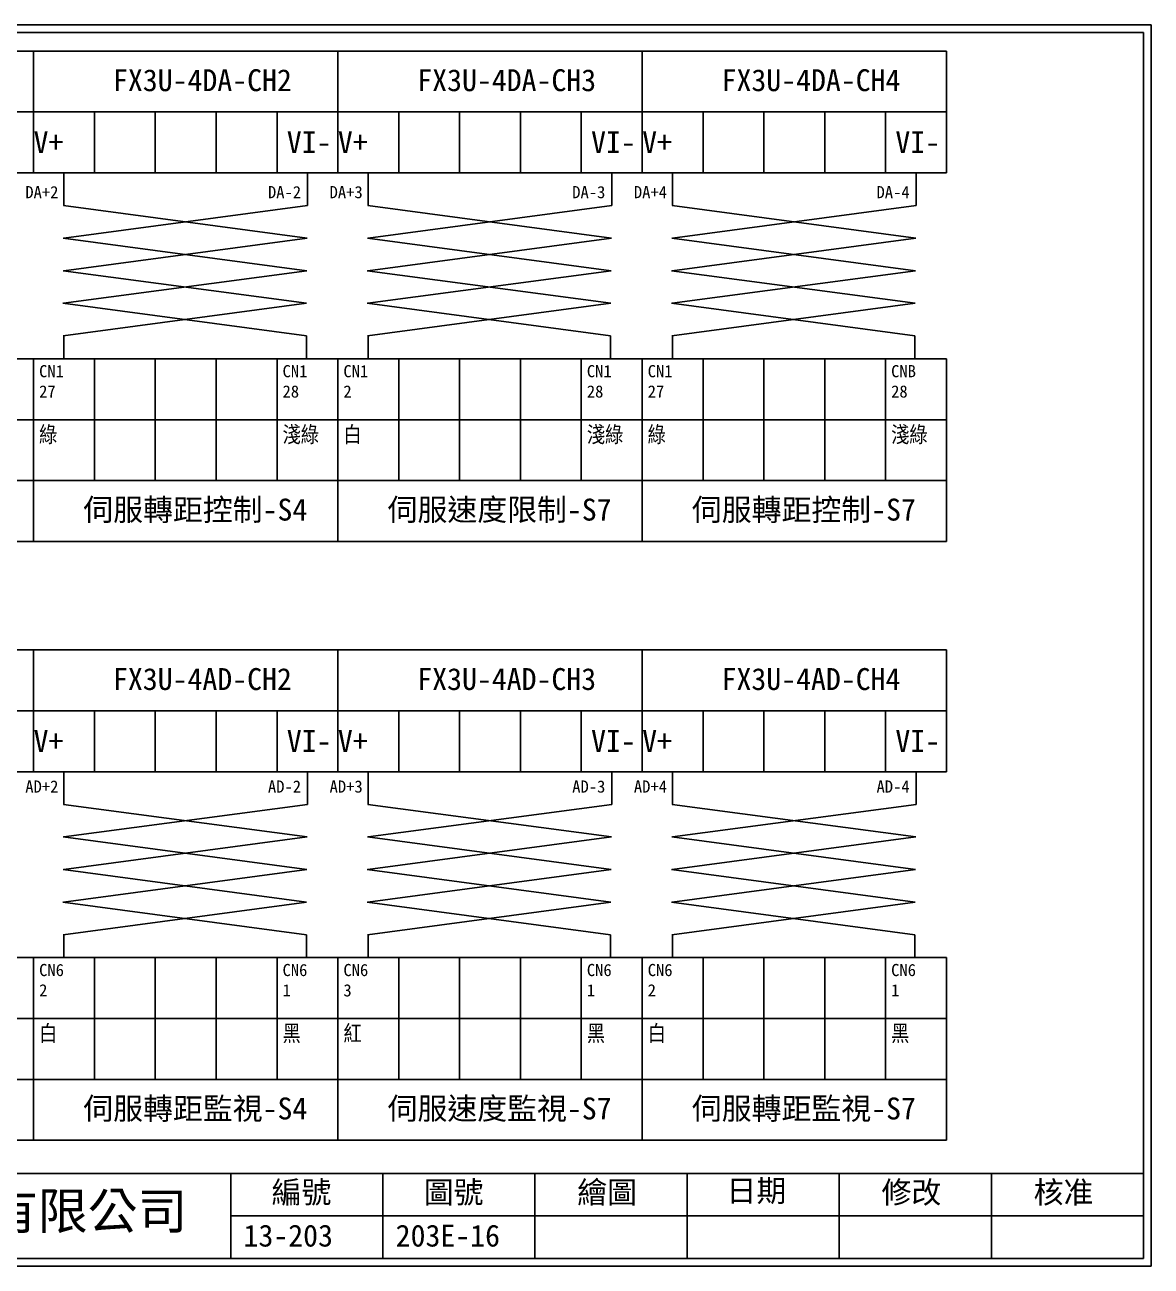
# Model space of a CAD drawing. Extents: x 10 to 297, y 3 to 207.
# Drawn here: x 111.9 to 297, y 3 to 207 of the extents above; entities that cross this region are included whole.
import ezdxf

# ---------------------------------------------------------------- set-up
doc = ezdxf.new("R2010")
doc.units = 0
doc.layers.get('0').update_dxf_attribs({"linetype": 'CONTINUOUS'})
doc.layers.add('圖框層', color=7, linetype='CONTINUOUS')
doc.styles.add('STSL', font='KAIU.TTF')

msp = doc.modelspace()

# ---------------------------------------------------------------- linework, layer by layer
for p, q in [((113.36, 202.65), (63.36, 202.65)), ((113.36, 192.65), (113.36, 202.65)), ((113.36, 192.65), (113.36, 202.65)), ((163.36, 202.65), (113.36, 202.65)), ((163.36, 192.65), (163.36, 202.65)), ((163.36, 192.65), (163.36, 202.65)), ((213.36, 202.65), (163.36, 202.65)), ((213.36, 192.65), (213.36, 202.65)), ((213.36, 192.65), (213.36, 202.65)), ((263.36, 202.65), (213.36, 202.65)), ((263.36, 192.65), (263.36, 202.65)), ((113.36, 192.65), (103.36, 192.65)), ((113.36, 182.65), (113.36, 192.65)), ((113.36, 192.65), (113.36, 182.65)), ((123.36, 192.65), (113.36, 192.65)), ((123.36, 182.65), (123.36, 192.65)), ((123.36, 192.65), (123.36, 182.65)), ((133.36, 192.65), (123.36, 192.65)), ((133.36, 182.65), (133.36, 192.65)), ((133.36, 192.65), (133.36, 182.65)), ((143.36, 192.65), (133.36, 192.65)), ((143.36, 182.65), (143.36, 192.65)), ((143.36, 192.65), (143.36, 182.65)), ((153.36, 192.65), (143.36, 192.65)), ((153.36, 182.65), (153.36, 192.65)), ((153.36, 192.65), (153.36, 182.65)), ((163.36, 192.65), (153.36, 192.65)), ((163.36, 182.65), (163.36, 192.65)), ((163.36, 192.65), (163.36, 182.65)), ((173.36, 192.65), (163.36, 192.65)), ((173.36, 182.65), (173.36, 192.65)), ((173.36, 192.65), (173.36, 182.65)), ((183.36, 192.65), (173.36, 192.65)), ((183.36, 182.65), (183.36, 192.65)), ((183.36, 192.65), (183.36, 182.65)), ((193.36, 192.65), (183.36, 192.65)), ((193.36, 182.65), (193.36, 192.65)), ((193.36, 192.65), (193.36, 182.65)), ((203.36, 192.65), (193.36, 192.65)), ((203.36, 182.65), (203.36, 192.65)), ((203.36, 192.65), (203.36, 182.65)), ((213.36, 192.65), (203.36, 192.65)), ((213.36, 182.65), (213.36, 192.65)), ((213.36, 192.65), (213.36, 182.65)), ((223.36, 192.65), (213.36, 192.65)), ((223.36, 182.65), (223.36, 192.65)), ((223.36, 192.65), (223.36, 182.65)), ((233.36, 192.65), (223.36, 192.65)), ((233.36, 182.65), (233.36, 192.65)), ((233.36, 192.65), (233.36, 182.65)), ((243.36, 192.65), (233.36, 192.65)), ((243.36, 182.65), (243.36, 192.65)), ((243.36, 192.65), (243.36, 182.65)), ((253.36, 192.65), (243.36, 192.65)), ((253.36, 182.65), (253.36, 192.65)), ((253.36, 192.65), (253.36, 182.65)), ((263.36, 192.65), (253.36, 192.65)), ((263.36, 182.65), (263.36, 192.65)), ((103.36, 182.65), (113.36, 182.65)), ((113.36, 182.65), (123.36, 182.65)), ((118.36, 182.65), (118.36, 177.26)), ((123.36, 182.65), (133.36, 182.65)), ((133.36, 182.65), (143.36, 182.65)), ((143.36, 182.65), (153.36, 182.65)), ((153.36, 182.65), (163.36, 182.65)), ((158.36, 182.65), (158.36, 177.27)), ((163.36, 182.65), (173.36, 182.65)), ((168.36, 182.65), (168.36, 177.26)), ((173.36, 182.65), (183.36, 182.65)), ((183.36, 182.65), (193.36, 182.65)), ((193.36, 182.65), (203.36, 182.65)), ((203.36, 182.65), (213.36, 182.65)), ((208.36, 182.65), (208.36, 177.27)), ((213.36, 182.65), (223.36, 182.65)), ((218.36, 182.65), (218.36, 177.26)), ((223.36, 182.65), (233.36, 182.65)), ((233.36, 182.65), (243.36, 182.65)), ((243.36, 182.65), (253.36, 182.65)), ((253.36, 182.65), (263.36, 182.65)), ((258.36, 182.65), (258.36, 177.27)), ((118.29, 177.27), (158.31, 171.92)), ((158.36, 177.27), (118.36, 171.92)), ((168.29, 177.27), (208.31, 171.92)), ((208.36, 177.27), (168.36, 171.92)), ((218.29, 177.27), (258.31, 171.92)), ((258.36, 177.27), (218.36, 171.92)), ((118.25, 171.92), (158.27, 166.57)), ((158.31, 171.92), (118.31, 166.57)), ((118.36, 171.92), (118.36, 171.9)), ((168.25, 171.92), (208.27, 166.57)), ((208.31, 171.92), (168.31, 166.57)), ((168.36, 171.92), (168.36, 171.9)), ((218.25, 171.92), (258.27, 166.57)), ((258.31, 171.92), (218.31, 166.57)), ((218.36, 171.92), (218.36, 171.9)), ((118.2, 166.57), (158.22, 161.22)), ((158.27, 166.57), (118.27, 161.22)), ((118.36, 166.57), (118.36, 166.55)), ((168.2, 166.57), (208.22, 161.22)), ((208.27, 166.57), (168.27, 161.22)), ((168.36, 166.57), (168.36, 166.55)), ((218.2, 166.57), (258.22, 161.22)), ((258.27, 166.57), (218.27, 161.22)), ((218.36, 166.57), (218.36, 166.55)), ((118.16, 161.22), (158.18, 155.86)), ((158.22, 161.22), (118.22, 155.86)), ((118.36, 161.23), (118.36, 161.19)), ((168.16, 161.22), (208.18, 155.86)), ((208.22, 161.22), (168.22, 155.86)), ((168.36, 161.23), (168.36, 161.19)), ((218.16, 161.22), (258.18, 155.86)), ((258.22, 161.22), (218.22, 155.86)), ((218.36, 161.23), (218.36, 161.19)), ((118.36, 155.88), (118.36, 152.09)), ((158.18, 155.86), (158.18, 152.09)), ((168.36, 155.88), (168.36, 152.09)), ((208.18, 155.86), (208.18, 152.09)), ((218.36, 155.88), (218.36, 152.09)), ((258.18, 155.86), (258.18, 152.09)), ((113.36, 152.09), (63.36, 152.09)), ((113.36, 152.09), (103.36, 152.09)), ((163.36, 152.09), (113.36, 152.09)), ((113.36, 142.09), (113.36, 152.09)), ((113.36, 152.09), (113.36, 142.09)), ((123.36, 152.09), (113.36, 152.09)), ((123.36, 142.09), (123.36, 152.09)), ((123.36, 152.09), (123.36, 142.09)), ((133.36, 152.09), (123.36, 152.09)), ((133.36, 142.09), (133.36, 152.09)), ((133.36, 152.09), (133.36, 142.09)), ((143.36, 152.09), (133.36, 152.09)), ((143.36, 142.09), (143.36, 152.09)), ((143.36, 152.09), (143.36, 142.09)), ((153.36, 152.09), (143.36, 152.09)), ((153.36, 142.09), (153.36, 152.09)), ((153.36, 152.09), (153.36, 142.09)), ((163.36, 152.09), (153.36, 152.09)), ((213.36, 152.09), (163.36, 152.09)), ((163.36, 142.09), (163.36, 152.09)), ((163.36, 152.09), (163.36, 142.09)), ((173.36, 152.09), (163.36, 152.09)), ((173.36, 142.09), (173.36, 152.09)), ((173.36, 152.09), (173.36, 142.09)), ((183.36, 152.09), (173.36, 152.09)), ((183.36, 142.09), (183.36, 152.09)), ((183.36, 152.09), (183.36, 142.09)), ((193.36, 152.09), (183.36, 152.09)), ((193.36, 142.09), (193.36, 152.09)), ((193.36, 152.09), (193.36, 142.09)), ((203.36, 152.09), (193.36, 152.09)), ((203.36, 142.09), (203.36, 152.09)), ((203.36, 152.09), (203.36, 142.09)), ((213.36, 152.09), (203.36, 152.09)), ((263.36, 152.09), (213.36, 152.09)), ((213.36, 142.09), (213.36, 152.09)), ((213.36, 152.09), (213.36, 142.09)), ((223.36, 152.09), (213.36, 152.09)), ((223.36, 142.09), (223.36, 152.09)), ((223.36, 152.09), (223.36, 142.09)), ((233.36, 152.09), (223.36, 152.09)), ((233.36, 142.09), (233.36, 152.09)), ((233.36, 152.09), (233.36, 142.09)), ((243.36, 152.09), (233.36, 152.09)), ((243.36, 142.09), (243.36, 152.09)), ((243.36, 152.09), (243.36, 142.09)), ((253.36, 152.09), (243.36, 152.09)), ((253.36, 142.09), (253.36, 152.09)), ((253.36, 152.09), (253.36, 142.09)), ((263.36, 152.09), (253.36, 152.09)), ((263.36, 142.09), (263.36, 152.09)), ((113.36, 142.09), (63.36, 142.09)), ((103.36, 142.09), (113.36, 142.09)), ((113.36, 142.09), (123.36, 142.09)), ((163.36, 142.09), (113.36, 142.09)), ((113.36, 132.09), (113.36, 142.09)), ((113.36, 142.09), (113.36, 132.09)), ((123.36, 142.09), (133.36, 142.09)), ((123.36, 132.09), (123.36, 142.09)), ((123.36, 142.09), (123.36, 132.09)), ((133.36, 142.09), (143.36, 142.09)), ((133.36, 132.09), (133.36, 142.09)), ((133.36, 142.09), (133.36, 132.09)), ((143.36, 142.09), (153.36, 142.09)), ((143.36, 132.09), (143.36, 142.09)), ((143.36, 142.09), (143.36, 132.09)), ((153.36, 142.09), (163.36, 142.09)), ((153.36, 132.09), (153.36, 142.09)), ((153.36, 142.09), (153.36, 132.09)), ((163.36, 142.09), (173.36, 142.09)), ((213.36, 142.09), (163.36, 142.09)), ((163.36, 132.09), (163.36, 142.09)), ((163.36, 142.09), (163.36, 132.09)), ((173.36, 142.09), (183.36, 142.09)), ((173.36, 132.09), (173.36, 142.09)), ((173.36, 142.09), (173.36, 132.09)), ((183.36, 142.09), (193.36, 142.09)), ((183.36, 132.09), (183.36, 142.09)), ((183.36, 142.09), (183.36, 132.09)), ((193.36, 142.09), (203.36, 142.09)), ((193.36, 132.09), (193.36, 142.09)), ((193.36, 142.09), (193.36, 132.09)), ((203.36, 142.09), (213.36, 142.09)), ((203.36, 132.09), (203.36, 142.09)), ((203.36, 142.09), (203.36, 132.09)), ((213.36, 142.09), (223.36, 142.09)), ((263.36, 142.09), (213.36, 142.09)), ((213.36, 132.09), (213.36, 142.09)), ((213.36, 142.09), (213.36, 132.09)), ((223.36, 142.09), (233.36, 142.09)), ((223.36, 132.09), (223.36, 142.09)), ((223.36, 142.09), (223.36, 132.09)), ((233.36, 142.09), (243.36, 142.09)), ((233.36, 132.09), (233.36, 142.09)), ((233.36, 142.09), (233.36, 132.09)), ((243.36, 142.09), (253.36, 142.09)), ((243.36, 132.09), (243.36, 142.09)), ((243.36, 142.09), (243.36, 132.09)), ((253.36, 142.09), (263.36, 142.09)), ((253.36, 132.09), (253.36, 142.09)), ((253.36, 142.09), (253.36, 132.09)), ((263.36, 132.09), (263.36, 142.09)), ((113.36, 132.09), (63.36, 132.09)), ((113.36, 132.09), (103.36, 132.09)), ((103.36, 132.09), (113.36, 132.09)), ((123.36, 132.09), (113.36, 132.09)), ((113.36, 122.09), (113.36, 132.09)), ((113.36, 122.09), (113.36, 132.09)), ((113.36, 132.09), (123.36, 132.09)), ((163.36, 132.09), (113.36, 132.09)), ((133.36, 132.09), (123.36, 132.09)), ((123.36, 132.09), (133.36, 132.09)), ((143.36, 132.09), (133.36, 132.09)), ((133.36, 132.09), (143.36, 132.09)), ((153.36, 132.09), (143.36, 132.09)), ((143.36, 132.09), (153.36, 132.09)), ((163.36, 132.09), (153.36, 132.09)), ((153.36, 132.09), (163.36, 132.09)), ((173.36, 132.09), (163.36, 132.09)), ((163.36, 122.09), (163.36, 132.09)), ((163.36, 122.09), (163.36, 132.09)), ((163.36, 132.09), (173.36, 132.09)), ((213.36, 132.09), (163.36, 132.09)), ((183.36, 132.09), (173.36, 132.09)), ((173.36, 132.09), (183.36, 132.09)), ((193.36, 132.09), (183.36, 132.09)), ((183.36, 132.09), (193.36, 132.09)), ((203.36, 132.09), (193.36, 132.09)), ((193.36, 132.09), (203.36, 132.09)), ((213.36, 132.09), (203.36, 132.09)), ((203.36, 132.09), (213.36, 132.09)), ((223.36, 132.09), (213.36, 132.09)), ((213.36, 122.09), (213.36, 132.09)), ((213.36, 122.09), (213.36, 132.09)), ((213.36, 132.09), (223.36, 132.09)), ((263.36, 132.09), (213.36, 132.09)), ((233.36, 132.09), (223.36, 132.09)), ((223.36, 132.09), (233.36, 132.09)), ((243.36, 132.09), (233.36, 132.09)), ((233.36, 132.09), (243.36, 132.09)), ((253.36, 132.09), (243.36, 132.09)), ((243.36, 132.09), (253.36, 132.09)), ((263.36, 132.09), (253.36, 132.09)), ((253.36, 132.09), (263.36, 132.09)), ((263.36, 122.09), (263.36, 132.09)), ((113.36, 122.09), (103.36, 122.09)), ((123.36, 122.09), (113.36, 122.09)), ((133.36, 122.09), (123.36, 122.09)), ((143.36, 122.09), (133.36, 122.09)), ((153.36, 122.09), (143.36, 122.09)), ((163.36, 122.09), (153.36, 122.09)), ((173.36, 122.09), (163.36, 122.09)), ((183.36, 122.09), (173.36, 122.09)), ((193.36, 122.09), (183.36, 122.09)), ((203.36, 122.09), (193.36, 122.09)), ((213.36, 122.09), (203.36, 122.09)), ((223.36, 122.09), (213.36, 122.09)), ((233.36, 122.09), (223.36, 122.09)), ((243.36, 122.09), (233.36, 122.09)), ((253.36, 122.09), (243.36, 122.09)), ((263.36, 122.09), (253.36, 122.09)), ((113.36, 104.25), (63.36, 104.25)), ((113.36, 94.25), (113.36, 104.25)), ((113.36, 94.25), (113.36, 104.25)), ((163.36, 104.25), (113.36, 104.25)), ((163.36, 94.25), (163.36, 104.25)), ((163.36, 94.25), (163.36, 104.25)), ((213.36, 104.25), (163.36, 104.25)), ((213.36, 94.25), (213.36, 104.25)), ((213.36, 94.25), (213.36, 104.25)), ((263.36, 104.25), (213.36, 104.25)), ((263.36, 94.25), (263.36, 104.25)), ((113.36, 94.25), (103.36, 94.25)), ((113.36, 84.25), (113.36, 94.25)), ((113.36, 94.25), (113.36, 84.25)), ((123.36, 94.25), (113.36, 94.25)), ((123.36, 84.25), (123.36, 94.25)), ((123.36, 94.25), (123.36, 84.25)), ((133.36, 94.25), (123.36, 94.25)), ((133.36, 84.25), (133.36, 94.25)), ((133.36, 94.25), (133.36, 84.25)), ((143.36, 94.25), (133.36, 94.25)), ((143.36, 84.25), (143.36, 94.25)), ((143.36, 94.25), (143.36, 84.25)), ((153.36, 94.25), (143.36, 94.25)), ((153.36, 84.25), (153.36, 94.25)), ((153.36, 94.25), (153.36, 84.25)), ((163.36, 94.25), (153.36, 94.25)), ((163.36, 84.25), (163.36, 94.25)), ((163.36, 94.25), (163.36, 84.25)), ((173.36, 94.25), (163.36, 94.25)), ((173.36, 84.25), (173.36, 94.25)), ((173.36, 94.25), (173.36, 84.25)), ((183.36, 94.25), (173.36, 94.25)), ((183.36, 84.25), (183.36, 94.25)), ((183.36, 94.25), (183.36, 84.25)), ((193.36, 94.25), (183.36, 94.25)), ((193.36, 84.25), (193.36, 94.25)), ((193.36, 94.25), (193.36, 84.25)), ((203.36, 94.25), (193.36, 94.25)), ((203.36, 84.25), (203.36, 94.25)), ((203.36, 94.25), (203.36, 84.25)), ((213.36, 94.25), (203.36, 94.25)), ((213.36, 84.25), (213.36, 94.25)), ((213.36, 94.25), (213.36, 84.25)), ((223.36, 94.25), (213.36, 94.25)), ((223.36, 84.25), (223.36, 94.25)), ((223.36, 94.25), (223.36, 84.25)), ((233.36, 94.25), (223.36, 94.25)), ((233.36, 84.25), (233.36, 94.25)), ((233.36, 94.25), (233.36, 84.25)), ((243.36, 94.25), (233.36, 94.25)), ((243.36, 84.25), (243.36, 94.25)), ((243.36, 94.25), (243.36, 84.25)), ((253.36, 94.25), (243.36, 94.25)), ((253.36, 84.25), (253.36, 94.25)), ((253.36, 94.25), (253.36, 84.25)), ((263.36, 94.25), (253.36, 94.25)), ((263.36, 84.25), (263.36, 94.25)), ((103.36, 84.25), (113.36, 84.25)), ((113.36, 84.25), (123.36, 84.25)), ((118.36, 84.25), (118.36, 78.86)), ((123.36, 84.25), (133.36, 84.25)), ((133.36, 84.25), (143.36, 84.25)), ((143.36, 84.25), (153.36, 84.25)), ((153.36, 84.25), (163.36, 84.25)), ((158.36, 84.25), (158.36, 78.87)), ((163.36, 84.25), (173.36, 84.25)), ((168.36, 84.25), (168.36, 78.86)), ((173.36, 84.25), (183.36, 84.25)), ((183.36, 84.25), (193.36, 84.25)), ((193.36, 84.25), (203.36, 84.25)), ((203.36, 84.25), (213.36, 84.25)), ((208.36, 84.25), (208.36, 78.87)), ((213.36, 84.25), (223.36, 84.25)), ((218.36, 84.25), (218.36, 78.86)), ((223.36, 84.25), (233.36, 84.25)), ((233.36, 84.25), (243.36, 84.25)), ((243.36, 84.25), (253.36, 84.25)), ((253.36, 84.25), (263.36, 84.25)), ((258.36, 84.25), (258.36, 78.87)), ((118.29, 78.87), (158.31, 73.52)), ((158.36, 78.87), (118.36, 73.52)), ((168.29, 78.87), (208.31, 73.52)), ((208.36, 78.87), (168.36, 73.52)), ((218.29, 78.87), (258.31, 73.52)), ((258.36, 78.87), (218.36, 73.52)), ((118.25, 73.52), (158.27, 68.17)), ((158.31, 73.52), (118.31, 68.17)), ((118.36, 73.52), (118.36, 73.51)), ((168.25, 73.52), (208.27, 68.17)), ((208.31, 73.52), (168.31, 68.17)), ((168.36, 73.52), (168.36, 73.51)), ((218.25, 73.52), (258.27, 68.17)), ((258.31, 73.52), (218.31, 68.17)), ((218.36, 73.52), (218.36, 73.51)), ((118.2, 68.17), (158.22, 62.82)), ((158.27, 68.17), (118.27, 62.82)), ((118.36, 68.18), (118.36, 68.15)), ((168.2, 68.17), (208.22, 62.82)), ((208.27, 68.17), (168.27, 62.82)), ((168.36, 68.18), (168.36, 68.15)), ((218.2, 68.17), (258.22, 62.82)), ((258.27, 68.17), (218.27, 62.82)), ((218.36, 68.18), (218.36, 68.15)), ((118.16, 62.82), (158.18, 57.47)), ((158.22, 62.82), (118.22, 57.47)), ((118.36, 62.83), (118.36, 62.79)), ((168.16, 62.82), (208.18, 57.47)), ((208.22, 62.82), (168.22, 57.47)), ((168.36, 62.83), (168.36, 62.79)), ((218.16, 62.82), (258.18, 57.47)), ((258.22, 62.82), (218.22, 57.47)), ((218.36, 62.83), (218.36, 62.79)), ((118.36, 57.49), (118.36, 53.7)), ((158.18, 57.47), (158.18, 53.7)), ((168.36, 57.49), (168.36, 53.7)), ((208.18, 57.47), (208.18, 53.7)), ((218.36, 57.49), (218.36, 53.7)), ((258.18, 57.47), (258.18, 53.7)), ((113.36, 53.7), (63.36, 53.7)), ((113.36, 53.7), (103.36, 53.7)), ((163.36, 53.7), (113.36, 53.7)), ((113.36, 43.7), (113.36, 53.7)), ((113.36, 53.7), (113.36, 43.7)), ((123.36, 53.7), (113.36, 53.7)), ((123.36, 43.7), (123.36, 53.7)), ((123.36, 53.7), (123.36, 43.7)), ((133.36, 53.7), (123.36, 53.7)), ((133.36, 43.7), (133.36, 53.7)), ((133.36, 53.7), (133.36, 43.7)), ((143.36, 53.7), (133.36, 53.7)), ((143.36, 43.7), (143.36, 53.7)), ((143.36, 53.7), (143.36, 43.7)), ((153.36, 53.7), (143.36, 53.7)), ((153.36, 43.7), (153.36, 53.7)), ((153.36, 53.7), (153.36, 43.7)), ((163.36, 53.7), (153.36, 53.7)), ((213.36, 53.7), (163.36, 53.7)), ((163.36, 43.7), (163.36, 53.7)), ((163.36, 53.7), (163.36, 43.7)), ((173.36, 53.7), (163.36, 53.7)), ((173.36, 43.7), (173.36, 53.7)), ((173.36, 53.7), (173.36, 43.7)), ((183.36, 53.7), (173.36, 53.7)), ((183.36, 43.7), (183.36, 53.7)), ((183.36, 53.7), (183.36, 43.7)), ((193.36, 53.7), (183.36, 53.7)), ((193.36, 43.7), (193.36, 53.7)), ((193.36, 53.7), (193.36, 43.7)), ((203.36, 53.7), (193.36, 53.7)), ((203.36, 43.7), (203.36, 53.7)), ((203.36, 53.7), (203.36, 43.7)), ((213.36, 53.7), (203.36, 53.7)), ((263.36, 53.7), (213.36, 53.7)), ((213.36, 43.7), (213.36, 53.7)), ((213.36, 53.7), (213.36, 43.7)), ((223.36, 53.7), (213.36, 53.7)), ((223.36, 43.7), (223.36, 53.7)), ((223.36, 53.7), (223.36, 43.7)), ((233.36, 53.7), (223.36, 53.7)), ((233.36, 43.7), (233.36, 53.7)), ((233.36, 53.7), (233.36, 43.7)), ((243.36, 53.7), (233.36, 53.7)), ((243.36, 43.7), (243.36, 53.7)), ((243.36, 53.7), (243.36, 43.7)), ((253.36, 53.7), (243.36, 53.7)), ((253.36, 43.7), (253.36, 53.7)), ((253.36, 53.7), (253.36, 43.7)), ((263.36, 53.7), (253.36, 53.7)), ((263.36, 43.7), (263.36, 53.7)), ((113.36, 43.7), (63.36, 43.7)), ((103.36, 43.7), (113.36, 43.7)), ((113.36, 43.7), (123.36, 43.7)), ((163.36, 43.7), (113.36, 43.7)), ((113.36, 33.7), (113.36, 43.7)), ((113.36, 43.7), (113.36, 33.7)), ((123.36, 43.7), (133.36, 43.7)), ((123.36, 33.7), (123.36, 43.7)), ((123.36, 43.7), (123.36, 33.7)), ((133.36, 43.7), (143.36, 43.7)), ((133.36, 33.7), (133.36, 43.7)), ((133.36, 43.7), (133.36, 33.7)), ((143.36, 43.7), (153.36, 43.7)), ((143.36, 33.7), (143.36, 43.7)), ((143.36, 43.7), (143.36, 33.7)), ((153.36, 43.7), (163.36, 43.7)), ((153.36, 33.7), (153.36, 43.7)), ((153.36, 43.7), (153.36, 33.7)), ((163.36, 43.7), (173.36, 43.7)), ((213.36, 43.7), (163.36, 43.7)), ((163.36, 33.7), (163.36, 43.7)), ((163.36, 43.7), (163.36, 33.7)), ((173.36, 43.7), (183.36, 43.7)), ((173.36, 33.7), (173.36, 43.7)), ((173.36, 43.7), (173.36, 33.7)), ((183.36, 43.7), (193.36, 43.7)), ((183.36, 33.7), (183.36, 43.7)), ((183.36, 43.7), (183.36, 33.7)), ((193.36, 43.7), (203.36, 43.7)), ((193.36, 33.7), (193.36, 43.7)), ((193.36, 43.7), (193.36, 33.7)), ((203.36, 43.7), (213.36, 43.7)), ((203.36, 33.7), (203.36, 43.7)), ((203.36, 43.7), (203.36, 33.7)), ((213.36, 43.7), (223.36, 43.7)), ((263.36, 43.7), (213.36, 43.7)), ((213.36, 33.7), (213.36, 43.7)), ((213.36, 43.7), (213.36, 33.7)), ((223.36, 43.7), (233.36, 43.7)), ((223.36, 33.7), (223.36, 43.7)), ((223.36, 43.7), (223.36, 33.7)), ((233.36, 43.7), (243.36, 43.7)), ((233.36, 33.7), (233.36, 43.7)), ((233.36, 43.7), (233.36, 33.7)), ((243.36, 43.7), (253.36, 43.7)), ((243.36, 33.7), (243.36, 43.7)), ((243.36, 43.7), (243.36, 33.7)), ((253.36, 43.7), (263.36, 43.7)), ((253.36, 33.7), (253.36, 43.7)), ((253.36, 43.7), (253.36, 33.7)), ((263.36, 33.7), (263.36, 43.7)), ((113.36, 33.7), (63.36, 33.7)), ((113.36, 33.7), (103.36, 33.7)), ((103.36, 33.7), (113.36, 33.7)), ((123.36, 33.7), (113.36, 33.7)), ((113.36, 23.7), (113.36, 33.7)), ((113.36, 23.7), (113.36, 33.7)), ((113.36, 33.7), (123.36, 33.7)), ((163.36, 33.7), (113.36, 33.7)), ((133.36, 33.7), (123.36, 33.7)), ((123.36, 33.7), (133.36, 33.7)), ((143.36, 33.7), (133.36, 33.7)), ((133.36, 33.7), (143.36, 33.7)), ((153.36, 33.7), (143.36, 33.7)), ((143.36, 33.7), (153.36, 33.7)), ((163.36, 33.7), (153.36, 33.7)), ((153.36, 33.7), (163.36, 33.7)), ((173.36, 33.7), (163.36, 33.7)), ((163.36, 23.7), (163.36, 33.7)), ((163.36, 23.7), (163.36, 33.7)), ((163.36, 33.7), (173.36, 33.7)), ((213.36, 33.7), (163.36, 33.7)), ((183.36, 33.7), (173.36, 33.7)), ((173.36, 33.7), (183.36, 33.7)), ((193.36, 33.7), (183.36, 33.7)), ((183.36, 33.7), (193.36, 33.7)), ((203.36, 33.7), (193.36, 33.7)), ((193.36, 33.7), (203.36, 33.7)), ((213.36, 33.7), (203.36, 33.7)), ((203.36, 33.7), (213.36, 33.7)), ((223.36, 33.7), (213.36, 33.7)), ((213.36, 23.7), (213.36, 33.7)), ((213.36, 23.7), (213.36, 33.7)), ((213.36, 33.7), (223.36, 33.7)), ((263.36, 33.7), (213.36, 33.7)), ((233.36, 33.7), (223.36, 33.7)), ((223.36, 33.7), (233.36, 33.7)), ((243.36, 33.7), (233.36, 33.7)), ((233.36, 33.7), (243.36, 33.7)), ((253.36, 33.7), (243.36, 33.7)), ((243.36, 33.7), (253.36, 33.7)), ((263.36, 33.7), (253.36, 33.7)), ((253.36, 33.7), (263.36, 33.7)), ((263.36, 23.7), (263.36, 33.7)), ((113.36, 23.7), (103.36, 23.7)), ((123.36, 23.7), (113.36, 23.7)), ((133.36, 23.7), (123.36, 23.7)), ((143.36, 23.7), (133.36, 23.7)), ((153.36, 23.7), (143.36, 23.7)), ((163.36, 23.7), (153.36, 23.7)), ((173.36, 23.7), (163.36, 23.7)), ((183.36, 23.7), (173.36, 23.7)), ((193.36, 23.7), (183.36, 23.7)), ((203.36, 23.7), (193.36, 23.7)), ((213.36, 23.7), (203.36, 23.7)), ((223.36, 23.7), (213.36, 23.7)), ((233.36, 23.7), (223.36, 23.7)), ((243.36, 23.7), (233.36, 23.7)), ((253.36, 23.7), (243.36, 23.7)), ((263.36, 23.7), (253.36, 23.7))]:
    msp.add_line(p, q)
at = {"layer": '圖框層', "color": 7}
for p, q in [((297, 206.97), (10, 206.97)), ((297, 3), (297, 206.97)), ((295.75, 205.72), (11.25, 205.72)), ((295.75, 4.25), (295.75, 205.72)), ((11.25, 18.25), (295.75, 18.25)), ((145.75, 4.25), (145.75, 18.25)), ((170.75, 4.25), (170.75, 18.25)), ((195.75, 4.25), (195.75, 18.25)), ((220.75, 4.25), (220.75, 18.25)), ((245.75, 4.25), (245.75, 18.25)), ((270.75, 4.25), (270.75, 18.25)), ((145.75, 11.25), (295.75, 11.25)), ((11.25, 4.25), (295.75, 4.25)), ((10, 3), (297, 3))]:
    msp.add_line(p, q, dxfattribs=at)

# ---------------------------------------------------------------- texts
at = {"width": 8.2913, "attachment_point": 1}
for s, insert, char_height in [('CN1\\P27', (114.27, 151.06), 2), ('CN1\\P28', (154.27, 151.06), 2), ('CN1\\P2', (164.27, 151.06), 2), ('CN1\\P28', (204.27, 151.06), 2), ('CN1\\P27', (214.27, 151.06), 2), ('CNB\\P28', (254.27, 151.06), 2), ('{\\Fromanc,chineset|c136;綠}', (114.27, 141.06), 3), ('{\\Fromanc,chineset|c136;淺綠}', (154.27, 141.06), 3), ('{\\Fromanc,chineset|c136;白}', (164.27, 141.06), 3), ('{\\Fromanc,chineset|c136;淺綠}', (204.27, 141.06), 3), ('{\\Fromanc,chineset|c136;綠}', (214.27, 141.06), 3), ('{\\Fromanc,chineset|c136;淺綠}', (254.27, 141.06), 3), ('CN6\\P2', (114.27, 52.66), 2), ('CN6\\P1', (154.27, 52.66), 2), ('CN6\\P3', (164.27, 52.66), 2), ('CN6\\P1', (204.27, 52.66), 2), ('CN6\\P2', (214.27, 52.66), 2), ('CN6\\P1', (254.27, 52.66), 2), ('{\\Fromanc,chineset|c136;白}', (114.27, 42.66), 3), ('{\\Fromanc,chineset|c136;黑}', (154.27, 42.66), 3), ('{\\Fromanc,chineset|c136;紅}', (164.27, 42.66), 3), ('{\\Fromanc,chineset|c136;黑}', (204.27, 42.66), 3), ('{\\Fromanc,chineset|c136;白}', (214.27, 42.66), 3), ('{\\Fromanc,chineset|c136;黑}', (254.27, 42.66), 3)]:
    msp.add_mtext(s, dxfattribs=dict(at, insert=insert, char_height=char_height))
at = {"layer": '圖框層', "color": 4, "style": 'STSL'}
for s, height, p in [('FX3U-4DA-CH2', 3.6, (126.41, 196.07)), ('FX3U-4DA-CH3', 3.6, (176.41, 196.07)), ('FX3U-4DA-CH4', 3.6, (226.41, 196.07)), ('V+', 3.6, (113.36, 185.89)), ('VI-', 3.6, (154.97, 185.89)), ('V+', 3.6, (163.36, 185.89)), ('VI-', 3.6, (204.97, 185.89)), ('V+', 3.6, (213.36, 185.89)), ('VI-', 3.6, (254.97, 185.89)), ('DA+2', 2, (112, 178.48)), ('DA-2', 2, (151.87, 178.48)), ('DA+3', 2, (162, 178.48)), ('DA-3', 2, (201.87, 178.48)), ('DA+4', 2, (212, 178.48)), ('DA-4', 2, (251.87, 178.48)), ('伺服轉距控制-S4', 3.6, (121.53, 125.51)), ('伺服速度限制-S7', 3.6, (171.53, 125.51)), ('伺服轉距控制-S7', 3.6, (221.53, 125.51)), ('FX3U-4AD-CH2', 3.6, (126.41, 97.67)), ('FX3U-4AD-CH3', 3.6, (176.41, 97.67)), ('FX3U-4AD-CH4', 3.6, (226.41, 97.67)), ('V+', 3.6, (113.36, 87.49)), ('VI-', 3.6, (154.97, 87.49)), ('V+', 3.6, (163.36, 87.49)), ('VI-', 3.6, (204.97, 87.49)), ('V+', 3.6, (213.36, 87.49)), ('VI-', 3.6, (254.97, 87.49)), ('AD+2', 2, (112, 80.81)), ('AD-2', 2, (151.87, 80.81)), ('AD+3', 2, (162, 80.81)), ('AD-3', 2, (201.87, 80.81)), ('AD+4', 2, (212, 80.81)), ('AD-4', 2, (251.87, 80.81)), ('伺服轉距監視-S4', 3.6, (121.53, 27.11)), ('伺服速度監視-S7', 3.6, (171.53, 27.11)), ('伺服轉距監視-S7', 3.6, (221.53, 27.11)), ('編號', 3.6, (152.47, 13.34)), ('圖號', 3.6, (177.47, 13.34)), ('繪圖', 3.6, (202.69, 13.34)), ('日期', 3.6, (227.22, 13.59)), ('修改', 3.6, (252.69, 13.34)), ('核准', 3.6, (277.69, 13.34)), ('泓陞自動化科技有限公司', 6, (48.6, 9.08)), ('13-203', 3.6, (147.86, 6.22)), ('203E-16', 3.6, (172.86, 6.22))]:
    msp.add_text(s, height=height, dxfattribs=at).set_placement(p)

doc.saveas('drawing.dxf')
